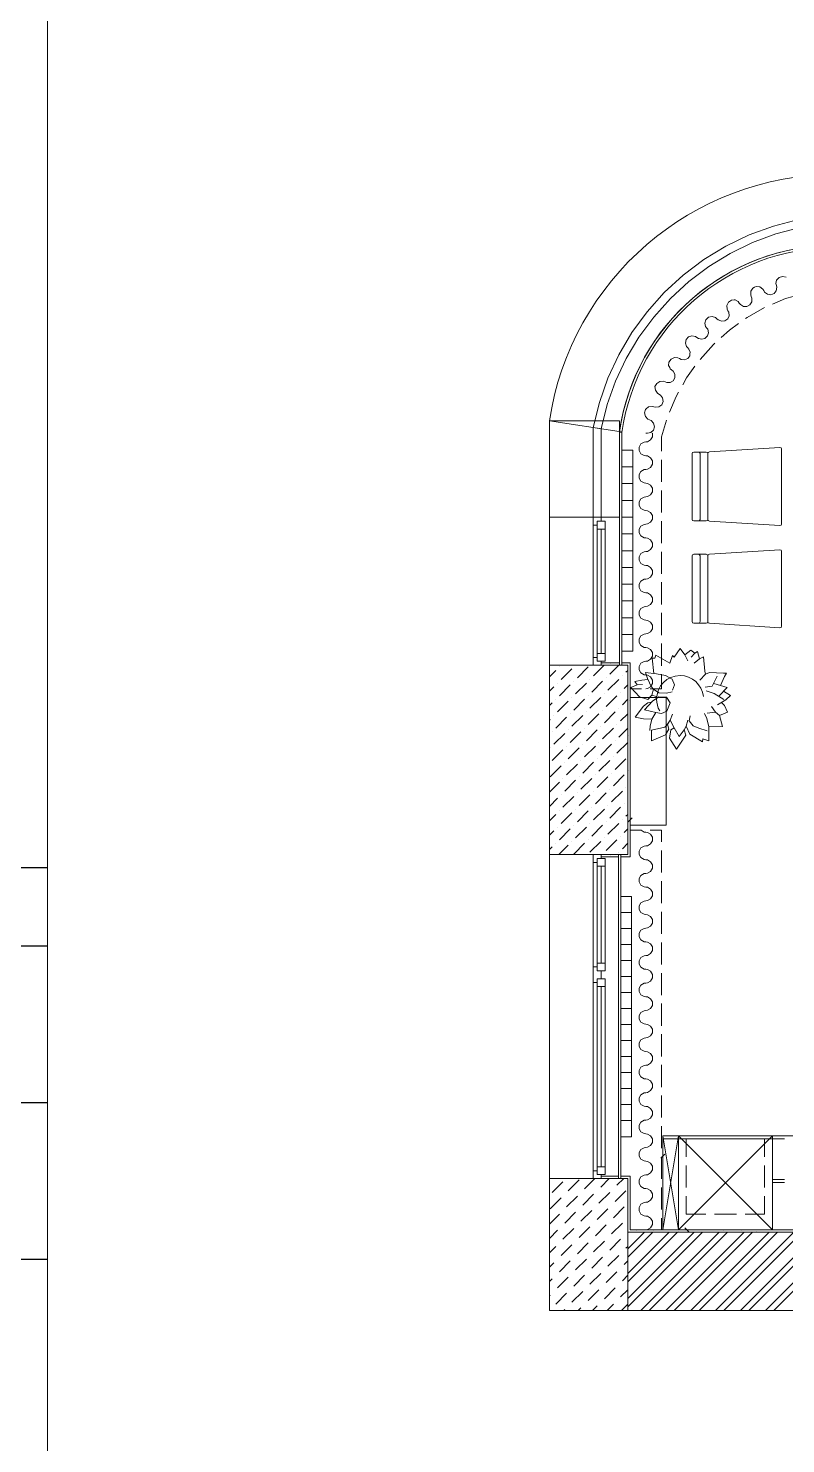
# Model space of a CAD drawing. Header units: millimetres. Extents: x 3082 to 230946, y 1570 to 312844.
# Drawn here: x 39787 to 44619, y 102016 to 111051 of the extents above; entities that cross this region are included whole.
import ezdxf

# ---------------------------------------------------------------- set-up
doc = ezdxf.new("R2010")
doc.units = ezdxf.units.MM
for name, color, linetype in [('FORMAT', 7, 'Continuous'), ('PDF2_!штукатурка', 7, 'Continuous'), ('PDF2_06_3 Размеры потолка', 7, 'Continuous')]:
    doc.layers.add(name, color=color, linetype=linetype)
for name, color, linetype, true_color in [('PDF2_02_01 Стены несущие', 8, 'Continuous', 0x7e7e7e), ('PDF2_02_04 Стояки отопления', 253, 'Continuous', 0xaaaaaa), ('PDF2_04_1 Мебель', 253, 'Continuous', 0xaaaaaa), ('PDF2_04_3 Декор', 253, 'Continuous', 0xaaaaaa), ('PDF2_09_01 Кондиционеры', 253, 'Continuous', 0xaaaaaa)]:
    doc.layers.add(name, color=color, linetype=linetype, true_color=true_color)
doc.layers.add('Ramka', color=7, linetype='Continuous', lineweight=0)

# ---------------------------------------------------------------- blocks, each defined once
blk = doc.blocks.new('*U457')
at = {"linetype": 'Continuous'}
for points in [[(-20960.5, 8500), (-19960.5, 8500)], [(-20710.5, 8000), (-19960.5, 8000)], [(-20710.5, 7000), (-19960.5, 7000)], [(-20710.5, 6000), (-19960.5, 6000)]]:
    blk.add_lwpolyline(points, dxfattribs=at)
at = {"layer": 'Ramka', "color": 7}
blk.add_lwpolyline([(-19960.5, 250), (-250, 250), (-250, 14600), (-19960.5, 14600)], close=True, dxfattribs=at)
blk = doc.blocks.new('ереьтекркер')
at = {"layer": 'PDF2_!штукатурка', "color": 151, "lineweight": 9, "true_color": 0x97c8ff}
blk.add_lwpolyline([(462.3, 5605), (447.5, 5607.1, -0.372939), (1825, 6800.6, -0.015102), (1909, 6798), (1908.1, 6783.1, 0.015131), (1825, 6785.6, 0.372938)], format="xyb", close=True, dxfattribs=at)
at = {"layer": 'PDF2_!штукатурка', "lineweight": 15}
for points in [[(447.5, 5607.1), (447.5, 5607.1)], [(447.5, 5607.1), (462.3, 5605)], [(447.5, 5607.1), (447.5, 5607.1)], [(463, 5609.5), (463, 5609.3), (448, 5609.3)], [(448, 4134), (330, 4134), (330, 4119), (500, 4119), (500, 2910), (330, 2910), (330, 2895), (440, 2895)], [(463, 4118.8), (448, 4118.8)], [(463, 4134), (515, 4134), (515, 4119), (515, 2910), (515, 2895), (455, 2895)], [(440, 2910), (455, 2910)], [(440, 857), (330, 857), (330, 842), (500, 842), (500, 515), (500, 500), (5138, 500), (5138, 515), (515, 515), (515, 842), (515, 857), (455, 857)], [(440, 842), (455, 842)]]:
    blk.add_lwpolyline(points, dxfattribs=at)
at = {"layer": 'PDF2_!штукатурка', "color": 151, "lineweight": 9, "true_color": 0x97c8ff}
blk.add_lwpolyline([(447.5, 5607.1), (447.5, 5607.1)], dxfattribs=at)
blk.add_lwpolyline([(447.5, 5607.1), (447.5, 5607.1)], dxfattribs=at)
for points in [[(448, 4118.8), (463, 4118.8), (463, 5609.3), (448, 5609.3)], [(455, 842), (440, 842), (440, 2910), (455, 2910)]]:
    blk.add_lwpolyline(points, close=True, dxfattribs=at)
at = {"layer": 'PDF2_!штукатурка', "color": 8, "lineweight": 15, "true_color": 0x7e7e7e}
for points in [[(339.8, 4128.7), (339.8, 4128.7)], [(388.6, 4127.5), (388.6, 4127.5)], [(500, 4016.1), (500, 4016.1)], [(500, 3904.7), (500, 3904.7)], [(508.4, 3895.8), (508.4, 3895.8)], [(506.2, 3671.5), (506.2, 3671.5)], [(500, 3459.3), (500, 3459.3)], [(504, 3447.2), (504, 3447.2)], [(500, 3347.9), (500, 3347.9)], [(501.9, 3223), (501.9, 3223)], [(364.9, 2908.7), (364.9, 2908.7)], [(388.6, 2902.4), (388.6, 2902.4)], [(512.9, 2962.5), (512.9, 2962.5)], [(332.9, 842.1), (332.9, 842.1)], [(442, 854.7), (442, 854.7)], [(513.8, 657.3), (513.8, 657.3)], [(555.7, 508), (555.7, 508)], [(667.1, 508), (667.1, 508)], [(733.7, 513.9), (733.7, 513.9)], [(820.8, 504.6), (820.8, 504.6)], [(1112.5, 508), (1112.5, 508)], [(1152.7, 513.7), (1152.7, 513.7)], [(1223.9, 508), (1223.9, 508)], [(1323.5, 505.1), (1323.5, 505.1)]]:
    blk.add_lwpolyline(points, dxfattribs=at)
at = {"layer": 'PDF2_02_01 Стены несущие', "color": 151, "lineweight": 9, "true_color": 0x97c8ff}
blk.add_lwpolyline([(0, 5678.2), (446, 5611.5, -0.37136), (1826.1, 6800.5, -0.014846), (1909, 6798), (3033, 6798), (3033, 7249), (1909, 7249), (1909, 6798), (1935.8, 7248.2, 0.01484), (1826.1, 7251.5, 0.37136)], format="xyb", close=True, dxfattribs=at)
for points in [[(1588.4, 6964), (1429.1, 6922.7), (1274.5, 6866.1), (1126.3, 6794.6), (985.8, 6708.9), (854.3, 6609.9), (733.1, 6498.4), (623.5, 6375.7), (526.4, 6242.8), (442.7, 6101), (373.4, 5951.8), (319, 5796.4), (280, 5636.5), (330, 5627.8), (368.8, 5782.4), (422.3, 5932.4), (490.1, 6076.5), (571.6, 6213.4), (665.9, 6341.8), (772.2, 6460.4), (889.5, 6568.2), (1016.7, 6664.1), (1152.6, 6747.3), (1295.8, 6816.9), (1445.2, 6872.3), (1599.2, 6913)], [(446, 5611.5), (446, 5611.5)], [(446, 5611.5), (446, 5611.5)], [(280, 4169), (280, 5013)], [(305, 4194), (305, 4988)], [(330, 4988), (330, 4194)], [(280, 2192.6), (280, 2860)], [(305, 2217.6), (305, 2835)], [(330, 2835), (330, 2217.6)], [(280, 892), (280, 2092.6)], [(305, 917), (305, 2067.6)], [(330, 2067.6), (330, 917)]]:
    blk.add_lwpolyline(points, dxfattribs=at)
at = {"layer": 'PDF2_02_01 Стены несущие', "color": 7, "lineweight": 15}
for points in [[(448, 5678.2), (0, 5678.2), (446, 5611.5)], [(446, 5611.5), (446, 5611.5)], [(446, 5611.5), (446, 5611.5)], [(0, 2910), (280, 2910), (330, 2910), (440, 2910)], [(0, 842), (500, 842), (500, 500), (500, 0), (0, 0), (0, 842), (280, 842), (330, 842), (440, 842)]]:
    blk.add_lwpolyline(points, dxfattribs=at)
at = {"layer": 'PDF2_02_01 Стены несущие', "color": 151, "lineweight": 9, "true_color": 0x97c8ff}
for points in [[(0, 4119), (0, 5063), (280, 5063), (330, 5063), (280, 5063), (280, 5013), (305, 5013), (305, 5038), (330, 5038), (330, 5063), (448, 5063), (448, 4119), (0, 4119), (280, 4119), (330, 4119), (448, 4119), (448, 5678.2), (0, 5678.2)], [(280, 5636.5), (280, 5063.2), (330, 5063.2), (330, 5627.8)], [(355, 4194), (355, 4144), (305, 4144), (305, 4194), (355, 4194), (355, 4988), (355, 5038), (305, 5038), (305, 4988), (355, 4988)], [(330, 4119), (280, 4119), (280, 4169), (305, 4169), (305, 4144), (330, 4144)], [(305, 867), (305, 892), (280, 892), (280, 842), (0, 842), (0, 2910), (280, 2910), (280, 2860), (305, 2860), (305, 2885), (330, 2885), (330, 2910), (440, 2910), (440, 842), (330, 842), (330, 867)], [(330, 2910), (280, 2910)], [(355, 2217.6), (355, 2167.6), (305, 2167.6), (305, 2217.6), (355, 2217.6), (355, 2835), (355, 2885), (305, 2885), (305, 2835), (355, 2835)], [(280, 2142.6), (280, 2192.6), (305, 2192.6), (305, 2167.6), (330, 2167.6), (330, 2142.6), (330, 2117.6), (305, 2117.6), (305, 2092.6), (280, 2092.6)], [(355, 917), (355, 867), (305, 867), (305, 917), (355, 917), (355, 2067.6), (355, 2117.6), (305, 2117.6), (305, 2067.6), (355, 2067.6)], [(330, 842), (280, 842)]]:
    blk.add_lwpolyline(points, close=True, dxfattribs=at)
at = {"layer": 'PDF2_02_01 Стены несущие', "color": 7, "lineweight": 15}
for points in [[(0, 4119), (0, 2910), (500, 2910), (500, 4119)], [(5238, 0), (5238, -583), (4738, -583), (4738, 0), (500, 0), (500, 500), (5238, 500)]]:
    blk.add_lwpolyline(points, close=True, dxfattribs=at)
at = {"layer": 'PDF2_02_01 Стены несущие', "lineweight": 15}
for points in [[(0, 4044.7), (40.4, 4085.1)], [(63.4, 4108), (63.4, 4108)], [(74.9, 4027.6), (143.8, 4096.5)], [(178.3, 4039.1), (247.2, 4108)], [(281.7, 4050.6), (350.1, 4119)], [(385.1, 4062.1), (442, 4119)], [(488.5, 4073.6), (500, 4085.1)], [(0, 3952.7), (28.9, 3981.6)], [(51.9, 4004.6), (51.9, 4004.6)], [(63.4, 3924.2), (132.3, 3993.1)], [(155.3, 4016.1), (155.3, 4016.1)], [(166.8, 3935.7), (235.7, 4004.6)], [(258.7, 4027.6), (258.7, 4027.6)], [(270.2, 3947.2), (339.1, 4016.1)], [(362.1, 4039.1), (362.1, 4039.1)], [(373.6, 3958.7), (442.5, 4027.6)], [(465.5, 4050.6), (465.5, 4050.6)], [(477, 3970.1), (500, 3993.1)], [(40.4, 3901.2), (40.4, 3901.2)], [(51.9, 3820.8), (120.8, 3889.7)], [(143.8, 3912.7), (143.8, 3912.7)], [(155.3, 3832.3), (224.2, 3901.2)], [(247.2, 3924.2), (247.2, 3924.2)], [(258.7, 3843.8), (327.6, 3912.7)], [(350.6, 3935.7), (350.6, 3935.7)], [(362.1, 3855.2), (431.1, 3924.2)], [(454, 3947.2), (454, 3947.2)], [(465.5, 3866.7), (500, 3901.2)], [(0, 3860.8), (17.4, 3878.2)], [(28.9, 3797.8), (28.9, 3797.8)], [(132.3, 3809.3), (132.3, 3809.3)], [(143.8, 3728.8), (212.7, 3797.8)], [(235.7, 3820.8), (235.7, 3820.8)], [(247.2, 3740.3), (316.2, 3809.3)], [(339.1, 3832.3), (339.1, 3832.3)], [(350.6, 3751.8), (419.6, 3820.8)], [(442.5, 3843.8), (442.5, 3843.8)], [(454, 3763.3), (500, 3809.3)], [(0, 3768.9), (5.9, 3774.8)], [(40.4, 3717.4), (109.3, 3786.3)], [(120.8, 3705.9), (120.8, 3705.9)], [(224.2, 3717.4), (224.2, 3717.4)], [(235.7, 3636.9), (304.7, 3705.9)], [(327.6, 3728.8), (327.6, 3728.8)], [(339.1, 3648.4), (408.1, 3717.4)], [(431.1, 3740.3), (431.1, 3740.3)], [(442.5, 3659.9), (500, 3717.4)], [(17.4, 3694.4), (17.4, 3694.4)], [(28.9, 3613.9), (97.8, 3682.9)], [(132.3, 3625.4), (201.2, 3694.4)], [(316.2, 3625.4), (316.2, 3625.4)], [(419.6, 3636.9), (419.6, 3636.9)], [(431.1, 3556.5), (500, 3625.4)], [(5.9, 3591), (5.9, 3591)], [(17.4, 3510.5), (86.3, 3579.5)], [(109.3, 3602.5), (109.3, 3602.5)], [(120.8, 3522), (189.8, 3591)], [(212.7, 3613.9), (212.7, 3613.9)], [(224.2, 3533.5), (293.2, 3602.5)], [(327.6, 3545), (396.6, 3613.9)], [(408.1, 3533.5), (408.1, 3533.5)], [(5.9, 3407.1), (74.9, 3476.1)], [(97.8, 3499.1), (97.8, 3499.1)], [(109.3, 3418.6), (178.3, 3487.6)], [(201.2, 3510.5), (201.2, 3510.5)], [(212.7, 3430.1), (281.7, 3499.1)], [(304.7, 3522), (304.7, 3522)], [(316.2, 3441.6), (385.1, 3510.5)], [(419.6, 3453.1), (488.5, 3522)], [(0, 3309.3), (63.4, 3372.7)], [(86.3, 3395.6), (86.3, 3395.6)], [(97.8, 3315.2), (166.8, 3384.1)], [(189.8, 3407.1), (189.8, 3407.1)], [(201.2, 3326.7), (270.2, 3395.6)], [(293.2, 3418.6), (293.2, 3418.6)], [(304.7, 3338.2), (373.6, 3407.1)], [(396.6, 3430.1), (396.6, 3430.1)], [(408.1, 3349.7), (477, 3418.6)], [(0, 3217.4), (51.9, 3269.2)], [(74.9, 3292.2), (74.9, 3292.2)], [(86.3, 3211.8), (155.3, 3280.7)], [(178.3, 3303.7), (178.3, 3303.7)], [(189.8, 3223.3), (258.7, 3292.2)], [(281.7, 3315.2), (281.7, 3315.2)], [(293.2, 3234.8), (362.1, 3303.7)], [(385.1, 3326.7), (385.1, 3326.7)], [(396.6, 3246.3), (465.5, 3315.2)], [(488.5, 3338.2), (488.5, 3338.2)], [(0, 3125.4), (40.4, 3165.8)], [(63.4, 3188.8), (63.4, 3188.8)], [(74.9, 3108.4), (143.8, 3177.3)], [(166.8, 3200.3), (166.8, 3200.3)], [(178.3, 3119.9), (247.2, 3188.8)], [(270.2, 3211.8), (270.2, 3211.8)], [(281.7, 3131.4), (350.6, 3200.3)], [(373.6, 3223.3), (373.6, 3223.3)], [(385.1, 3142.8), (454, 3211.8)], [(477, 3234.8), (477, 3234.8)], [(488.5, 3154.3), (500, 3165.8)], [(51.9, 3085.4), (51.9, 3085.4)], [(63.4, 3005), (132.3, 3073.9)], [(155.3, 3096.9), (155.3, 3096.9)], [(166.8, 3016.5), (235.7, 3085.4)], [(258.7, 3108.4), (258.7, 3108.4)], [(270.2, 3027.9), (339.1, 3096.9)], [(362.1, 3119.9), (362.1, 3119.9)], [(373.6, 3039.4), (442.5, 3108.4)], [(465.5, 3131.4), (465.5, 3131.4)], [(477, 3050.9), (500, 3073.9)], [(0, 3033.5), (28.9, 3062.4)], [(40.4, 2982), (40.4, 2982)], [(143.8, 2993.5), (143.8, 2993.5)], [(155.3, 2913), (224.2, 2982)], [(247.2, 3005), (247.2, 3005)], [(258.7, 2924.5), (327.6, 2993.5)], [(350.6, 3016.5), (350.6, 3016.5)], [(362.1, 2936), (431.1, 3005)], [(454, 3027.9), (454, 3027.9)], [(465.5, 2947.5), (500, 2982)], [(0, 2941.6), (17.4, 2959)], [(60.4, 2910), (120.8, 2970.5)], [(339.1, 2913), (339.1, 2913)], [(442.5, 2924.5), (442.5, 2924.5)], [(86.3, 821.8), (17.4, 752.8)], [(189.8, 833.3), (120.8, 764.3)], [(290.5, 842), (224.2, 775.8)], [(382.4, 842), (327.6, 787.3)], [(474.3, 842), (431.1, 798.8)], [(178.3, 729.8), (109.3, 660.9)], [(281.7, 741.3), (212.7, 672.4)], [(385.1, 752.8), (316.2, 683.9)], [(488.5, 764.3), (419.6, 695.4)], [(74.9, 718.4), (5.9, 649.4)], [(270.2, 637.9), (201.2, 569)], [(373.6, 649.4), (304.7, 580.5)], [(477, 660.9), (408.1, 592)], [(63.4, 614.9), (0, 551.6)], [(166.8, 626.4), (97.8, 557.5)], [(362.1, 546), (293.2, 477.1)], [(465.5, 557.5), (396.6, 488.5)], [(51.9, 511.5), (0, 459.7)], [(155.3, 523), (86.3, 454.1)], [(258.7, 534.5), (189.8, 465.6)], [(454, 454.1), (385.1, 385.1)], [(500, 22.7), (977.3, 500)], [(500, 181.8), (818.2, 500)], [(500, 340.9), (659.1, 500)], [(500, 75.8), (924.3, 500)], [(500, 234.9), (765.2, 500)], [(500, 394), (606.1, 500)], [(583.4, 0), (1083.4, 500)], [(636.4, 0), (1136.4, 500)], [(742.5, 0), (1242.4, 500)], [(795.5, 0), (1295.5, 500)], [(901.6, 0), (1401.5, 500)], [(954.6, 0), (1454.6, 500)], [(1060.7, 0), (1560.6, 500)], [(1113.7, 0), (1613.7, 500)], [(1219.7, 0), (1719.7, 500)], [(1272.8, 0), (1772.8, 500)], [(1378.8, 0), (1878.8, 500)], [(1431.9, 0), (1931.9, 500)], [(40.4, 408.1), (0, 367.7)], [(143.8, 419.6), (74.9, 350.7)], [(247.2, 431.1), (178.3, 362.1)], [(350.6, 442.6), (281.7, 373.6)], [(500, 408.1), (488.5, 396.6)], [(28.9, 304.7), (0, 275.8)], [(132.3, 316.2), (63.4, 247.2)], [(235.7, 327.7), (166.8, 258.7)], [(339.1, 339.2), (270.2, 270.2)], [(442.5, 350.7), (373.6, 281.7)], [(500, 316.2), (477, 293.2)], [(17.4, 201.3), (0, 183.9)], [(120.8, 212.8), (51.9, 143.8)], [(224.2, 224.3), (155.3, 155.3)], [(327.6, 235.8), (258.7, 166.8)], [(431.1, 247.2), (362.1, 178.3)], [(500, 224.3), (465.5, 189.8)], [(5.9, 97.9), (0, 92)], [(109.3, 109.4), (40.4, 40.4)], [(212.7, 120.8), (143.8, 51.9)], [(316.2, 132.3), (247.2, 63.4)], [(419.6, 143.8), (350.6, 74.9)], [(500, 132.3), (454, 86.4)], [(97.8, 5.9), (91.9, 0)], [(201.2, 17.4), (183.8, 0)], [(304.7, 28.9), (275.8, 0)], [(408.1, 40.4), (367.7, 0)], [(500, 40.4), (459.6, 0)]]:
    blk.add_lwpolyline(points, dxfattribs=at)
at = {"layer": 'PDF2_02_04 Стояки отопления', "lineweight": 5}
for points in [[(463, 5492.1), (463, 4208.1), (532.9, 4208.1), (532.9, 5492.1)], [(455, 2643), (455, 1109), (524.9, 1109), (524.9, 2643)]]:
    blk.add_lwpolyline(points, close=True, dxfattribs=at)
for points in [[(532.9, 5385.1), (463, 5385.1)], [(532.9, 5278.1), (463, 5278.1)], [(532.9, 5171.1), (463, 5171.1)], [(532.9, 5064.1), (463, 5064.1)], [(532.9, 4957.1), (463, 4957.1)], [(532.9, 4850.1), (463, 4850.1)], [(532.9, 4743.1), (463, 4743.1)], [(532.9, 4636.1), (463, 4636.1)], [(532.9, 4529.1), (463, 4529.1)], [(532.9, 4422.1), (463, 4422.1)], [(532.9, 4315.1), (463, 4315.1)], [(524.9, 2540.8), (455, 2540.8)], [(524.9, 2438.5), (455, 2438.5)], [(524.9, 2336.2), (455, 2336.2)], [(524.9, 2234), (455, 2234)], [(524.9, 2131.7), (455, 2131.7)], [(524.9, 2029.4), (455, 2029.4)], [(524.9, 1927.2), (455, 1927.2)], [(524.9, 1824.9), (455, 1824.9)], [(524.9, 1722.6), (455, 1722.6)], [(524.9, 1620.4), (455, 1620.4)], [(524.9, 1518.1), (455, 1518.1)], [(524.9, 1415.8), (455, 1415.8)], [(524.9, 1313.6), (455, 1313.6)], [(524.9, 1211.3), (455, 1211.3)]]:
    blk.add_lwpolyline(points, dxfattribs=at)
at = {"layer": 'PDF2_04_1 Мебель', "lineweight": 5}
for points in [[(1510.8, 6595.6), (1488.1, 6600.9), (1465.6, 6594.5), (1452.4, 6581), (1450, 6577.9), (1445.8, 6555.1), (1448.2, 6543.9), (1450.7, 6532.7), (1446.9, 6510), (1433.1, 6492.1), (1412.6, 6483.7), (1390.7, 6486.9), (1372.9, 6500.8), (1367.3, 6510.7), (1361.6, 6520.6), (1343.2, 6534.2), (1319.7, 6536.7), (1308.3, 6532.1), (1298.5, 6526.7), (1286, 6506.9), (1284.7, 6483.9), (1288.4, 6473.1), (1292.2, 6462.3), (1291.2, 6439.4), (1279.4, 6420), (1260, 6409.3), (1237.7, 6409.9), (1218.5, 6421.8), (1211.7, 6431), (1204.9, 6440.1), (1184.5, 6451.2), (1179.6, 6451), (1161.5, 6449.3), (1142.4, 6435.8), (1132.3, 6414.9), (1134, 6392.2), (1139.3, 6382.1), (1144.6, 6372), (1146.8, 6349.6), (1137.9, 6329.5), (1120, 6316.8), (1097.5, 6314.8), (1093.6, 6316.4), (1077.2, 6323.1), (1068.6, 6330.6), (1059.9, 6338.1), (1038.3, 6345.1), (1015.9, 6340.2), (998.7, 6324.8), (991.6, 6303.3), (996.6, 6281.5), (1003.3, 6272.4), (1010, 6263.2), (1015.2, 6241.7), (1008.7, 6220.7), (996.2, 6209.6), (992.7, 6205.7), (972.2, 6199.6), (950.5, 6204.6), (941, 6211.1), (931.6, 6217.5), (909.3, 6222), (887.5, 6214.5), (872.1, 6197.3), (867.5, 6175.1), (875, 6154.1), (882.7, 6145.9), (890.5, 6137.6), (898.2, 6116.9), (896.3, 6106.9), (895.3, 6094.9), (882.7, 6077.1), (862.6, 6068.3), (840.3, 6070.7), (830.2, 6076), (820.1, 6081.3), (797.4, 6083.2), (776.5, 6073.2), (763, 6054.1), (760.9, 6031.6), (767.5, 6018.5), (771.3, 6011.6), (780.1, 6004.3), (789, 5997), (800.3, 5976.9), (800.8, 5954.3), (790.1, 5934.9), (771.1, 5923.7), (748.6, 5923.5), (737.9, 5927.6), (727.3, 5931.8), (704.5, 5931), (684.7, 5918.3), (673.5, 5897.9), (673.4, 5897.6), (676, 5874.3), (689.4, 5855.5), (699.1, 5849.4), (708.8, 5843.3), (722.3, 5824.8), (725.4, 5802.3), (716.9, 5781.8), (699.2, 5768.4), (676.8, 5765.5), (665.8, 5768.5), (654.7, 5771.3), (632, 5767.6), (618.3, 5756), (614.1, 5752), (607.8, 5729.9), (613.1, 5707.2), (628.6, 5690.2), (638.9, 5685.3), (649.3, 5680.4), (664.9, 5663.7), (670.4, 5641.7), (664.3, 5620.3), (648.2, 5604.9), (626.3, 5599.5), (615, 5601.1)], [(1367.3, 6510.7), (1367.3, 6510.7)], [(1367.3, 6510.7), (1367.3, 6510.7)], [(1211.7, 6431), (1211.7, 6431)], [(1211.7, 6431), (1211.7, 6431)], [(1554.8, 6473.8), (1506.4, 6459.2), (1423.1, 6423.7)], [(1068.6, 6330.6), (1068.6, 6330.6)], [(1068.6, 6330.6), (1068.6, 6330.6)], [(1373.3, 6401.6), (1260.8, 6338.4), (1251, 6331.4)], [(1206.7, 6299.7), (1149.3, 6258.7), (1096.7, 6211.6)], [(941, 6211.1), (941, 6211.1)], [(941, 6211.1), (941, 6211.1)], [(1056.1, 6175.2), (1047.2, 6167.2), (961, 6071.1)], [(830.2, 6076), (830.2, 6076)], [(830.2, 6076), (830.2, 6076)], [(928.5, 6027.4), (875.8, 5953.9), (851, 5909.7)], [(737.9, 5927.6), (737.9, 5927.6)], [(737.9, 5927.6), (737.9, 5927.6)], [(824.2, 5862.3), (808.6, 5834.4), (765.7, 5734)], [(665.8, 5768.5), (665.8, 5768.5)], [(665.8, 5768.5), (665.8, 5768.5)], [(715, 5485), (715, 5577.2), (747, 5682.9)], [(656.1, 5601.1), (657.3, 5599.1), (657.3, 5576.5), (645.9, 5556.8), (626.3, 5545.5), (615, 5544), (603.7, 5542.5), (584.1, 5531.2), (572.7, 5511.6), (572.7, 5489), (584.1, 5469.3), (603.7, 5458), (615, 5456.5), (626.3, 5455), (645.9, 5443.7), (657.3, 5424.1), (657.3, 5401.5), (645.9, 5381.8), (626.3, 5370.5), (615, 5369), (603.7, 5367.5), (584.1, 5356.2), (572.7, 5336.6), (572.7, 5314), (584.1, 5294.3), (603.7, 5283), (615, 5281.5), (626.3, 5280), (645.9, 5268.7), (657.3, 5249.1), (657.3, 5226.5), (645.9, 5206.8), (626.3, 5195.5), (615, 5194), (603.7, 5192.5), (584.1, 5181.2), (572.7, 5161.6), (572.7, 5139), (584.1, 5119.3), (603.7, 5108), (615, 5106.5), (626.3, 5105), (645.9, 5093.7), (657.3, 5074.1), (657.3, 5051.5), (645.9, 5031.8), (626.3, 5020.5), (615, 5019), (603.7, 5017.5), (584.1, 5006.2), (572.7, 4986.6), (572.7, 4964), (584.1, 4944.3), (603.7, 4933), (615, 4931.5), (626.3, 4930), (645.9, 4918.7), (657.3, 4899.1), (657.3, 4876.5), (645.9, 4856.8), (626.3, 4845.5), (615, 4844), (603.7, 4842.5), (584.1, 4831.2), (572.7, 4811.6), (572.7, 4789), (584.1, 4769.3), (603.7, 4758), (615, 4756.5), (626.3, 4755), (645.9, 4743.7), (657.3, 4724.1), (657.3, 4701.5), (645.9, 4681.8), (626.3, 4670.5), (615, 4669), (603.7, 4667.5), (584.1, 4656.2), (572.7, 4636.6), (572.7, 4614), (584.1, 4594.3), (603.7, 4583), (615, 4581.5), (626.3, 4580), (645.9, 4568.7), (657.3, 4549.1), (657.3, 4526.5), (645.9, 4506.8), (626.3, 4495.5), (615, 4494), (603.7, 4492.5), (584.1, 4481.2), (572.7, 4461.6), (572.7, 4439), (584.1, 4419.3), (603.7, 4408), (615, 4406.5), (626.3, 4405), (645.9, 4393.7), (657.3, 4374.1), (657.3, 4351.5), (645.9, 4331.8), (626.3, 4320.5), (615, 4319), (603.7, 4317.5), (584.1, 4306.2), (572.7, 4286.6), (572.7, 4264), (584.1, 4244.3), (603.7, 4233), (615, 4231.5), (626.3, 4230), (645.9, 4218.7), (657.3, 4199.1), (657.3, 4176.4), (645.9, 4156.8), (626.3, 4145.5), (615, 4144), (603.7, 4142.5), (584.1, 4131.2), (572.7, 4111.6), (572.7, 4088.9), (584.1, 4069.3), (603.7, 4058), (615, 4056.5), (626.3, 4055), (645.9, 4043.7), (657.3, 4024.1), (657.3, 4001.4), (645.9, 3981.8), (626.3, 3970.5), (615, 3969)], [(615, 5601.1), (615, 5601.1)], [(615, 5544), (615, 5544)], [(615, 5544), (615, 5544)], [(715, 5289.4), (715, 5430.5)], [(615, 5369), (615, 5369)], [(615, 5369), (615, 5369)], [(615, 5194), (615, 5194)], [(615, 5194), (615, 5194)], [(715, 5093.8), (715, 5234.9)], [(615, 5019), (615, 5019)], [(615, 5019), (615, 5019)], [(715, 4898.2), (715, 5039.3)], [(615, 4844), (615, 4844)], [(615, 4844), (615, 4844)], [(715, 4702.6), (715, 4843.7)], [(615, 4669), (615, 4669)], [(615, 4669), (615, 4669)], [(715, 4507), (715, 4648.1)], [(615, 4494), (615, 4494)], [(615, 4494), (615, 4494)], [(715, 4311.3), (715, 4452.5)], [(615, 4319), (615, 4319)], [(615, 4319), (615, 4319)], [(715, 4115.7), (715, 4256.8)], [(615, 4144), (615, 4144)], [(615, 4144), (615, 4144)], [(715, 4061.2), (715, 3969), (642.3, 3969)], [(587.8, 3969), (515, 3969)], [(615, 3969), (615, 3969)], [(587.8, 3065), (515, 3065)], [(584.6, 3065), (603.7, 3054), (615, 3052.5), (626.3, 3051), (645.9, 3039.7), (657.3, 3020.1), (657.3, 2997.5), (645.9, 2977.9), (626.3, 2966.5), (615, 2965), (603.7, 2963.5), (584.1, 2952.2), (572.7, 2932.6), (572.7, 2910), (584.1, 2890.4), (603.7, 2879), (615, 2877.5), (626.3, 2876), (645.9, 2864.7), (657.3, 2845.1), (657.3, 2822.5), (645.9, 2802.9), (626.3, 2791.5), (615, 2790), (603.7, 2788.5), (584.1, 2777.2), (572.7, 2757.6), (572.7, 2735), (584.1, 2715.4), (603.7, 2704), (615, 2702.5), (626.3, 2701), (645.9, 2689.7), (657.3, 2670.1), (657.3, 2647.5), (645.9, 2627.9), (626.3, 2616.5), (615, 2615), (603.7, 2613.5), (584.1, 2602.2), (572.7, 2582.6), (572.7, 2560), (584.1, 2540.4), (603.7, 2529), (615, 2527.5), (626.3, 2526), (645.9, 2514.7), (657.3, 2495.1), (657.3, 2472.5), (645.9, 2452.9), (626.3, 2441.5), (615, 2440), (603.7, 2438.5), (584.1, 2427.2), (572.7, 2407.6), (572.7, 2385), (584.1, 2365.4), (603.7, 2354), (615, 2352.5), (626.3, 2351), (645.9, 2339.7), (657.3, 2320.1), (657.3, 2297.5), (645.9, 2277.9), (626.3, 2266.5), (615, 2265), (603.7, 2263.5), (584.1, 2252.2), (572.7, 2232.6), (572.7, 2210), (584.1, 2190.4), (603.7, 2179), (615, 2177.5), (626.3, 2176), (645.9, 2164.7), (657.3, 2145.1), (657.3, 2122.5), (645.9, 2102.9), (626.3, 2091.5), (615, 2090), (603.7, 2088.5), (584.1, 2077.2), (572.7, 2057.6), (572.7, 2035), (584.1, 2015.4), (603.7, 2004), (615, 2002.5), (626.3, 2001), (645.9, 1989.7), (657.3, 1970.1), (657.3, 1947.5), (645.9, 1927.9), (626.3, 1916.5), (615, 1915), (603.7, 1913.5), (584.1, 1902.2), (572.7, 1882.6), (572.7, 1860), (584.1, 1840.4), (603.7, 1829), (615, 1827.5), (626.3, 1826), (645.9, 1814.7), (657.3, 1795.1), (657.3, 1772.5), (645.9, 1752.9), (626.3, 1741.5), (615, 1740), (603.7, 1738.5), (584.1, 1727.2), (572.7, 1707.6), (572.7, 1685), (584.1, 1665.4), (603.7, 1654), (615, 1652.5), (626.3, 1651), (645.9, 1639.7), (657.3, 1620.1), (657.3, 1597.5), (645.9, 1577.9), (626.3, 1566.5), (615, 1565), (603.7, 1563.5), (584.1, 1552.2), (572.7, 1532.6), (572.7, 1510), (584.1, 1490.4), (603.7, 1479), (615, 1477.5), (626.3, 1476), (645.9, 1464.7), (657.3, 1445.1), (657.3, 1422.5), (645.9, 1402.9), (626.3, 1391.5), (615, 1390), (603.7, 1388.5), (584.1, 1377.2), (572.7, 1357.6), (572.7, 1335), (584.1, 1315.4), (603.7, 1304), (615, 1302.5), (626.3, 1301), (645.9, 1289.7), (657.3, 1270.1), (657.3, 1247.5), (645.9, 1227.9), (626.3, 1216.5), (615, 1215), (603.7, 1213.5), (584.1, 1202.2), (572.7, 1182.6), (572.7, 1160), (584.1, 1140.4), (603.7, 1129), (615, 1127.5), (626.3, 1126), (645.9, 1114.7), (657.3, 1095.1), (657.3, 1072.5), (645.9, 1052.9), (626.3, 1041.5), (615, 1040), (603.7, 1038.5), (584.1, 1027.2), (572.7, 1007.6), (572.7, 985), (584.1, 965.4), (603.7, 954), (615, 952.5), (626.3, 951), (645.9, 939.7), (657.3, 920.1), (657.3, 897.5), (645.9, 877.9), (626.3, 866.5), (615, 865), (603.7, 863.5), (584.1, 852.2), (572.7, 832.6), (572.7, 810), (584.1, 790.4), (603.7, 779), (615, 777.5), (626.3, 776), (645.9, 764.7), (657.3, 745.1), (657.3, 722.5), (645.9, 702.9), (626.3, 691.5), (615, 690), (603.7, 688.5), (584.1, 677.2), (572.7, 657.6), (572.7, 635), (584.1, 615.4), (603.7, 604), (615, 602.5), (626.3, 601), (645.9, 589.7), (657.3, 570.1), (657.3, 547.5), (645.9, 527.9), (626.3, 516.5), (615, 515)], [(715, 2991), (715, 3065), (642.3, 3065)], [(615, 2965), (615, 2965)], [(615, 2965), (615, 2965)], [(715, 2795.3), (715, 2936.5)], [(615, 2790), (615, 2790)], [(615, 2790), (615, 2790)], [(715, 2599.7), (715, 2740.8)], [(615, 2615), (615, 2615)], [(615, 2615), (615, 2615)], [(715, 2404.1), (715, 2545.2)], [(615, 2440), (615, 2440)], [(615, 2440), (615, 2440)], [(715, 2208.5), (715, 2349.6)], [(615, 2265), (615, 2265)], [(615, 2265), (615, 2265)], [(615, 2090), (615, 2090)], [(615, 2090), (615, 2090)], [(715, 2012.9), (715, 2154)], [(615, 1915), (615, 1915)], [(615, 1915), (615, 1915)], [(715, 1817.3), (715, 1958.4)], [(615, 1740), (615, 1740)], [(615, 1740), (615, 1740)], [(715, 1621.7), (715, 1762.8)], [(615, 1565), (615, 1565)], [(615, 1565), (615, 1565)], [(715, 1426.1), (715, 1567.2)], [(615, 1390), (615, 1390)], [(615, 1390), (615, 1390)], [(715, 1230.5), (715, 1371.6)], [(615, 1215), (615, 1215)], [(615, 1215), (615, 1215)], [(715, 1034.8), (715, 1176)], [(723, 1115), (723, 515), (823, 515), (823, 1115), (1423, 515), (1423, 1115), (823, 1115), (823, 1095), (1423, 1095), (1345.9, 1095)], [(1500.2, 1115), (1423, 1115), (823, 515), (723, 1115), (823, 1115), (723, 515)], [(900.2, 1095), (823, 1095), (723, 1095)], [(1500.2, 1095), (1423, 1095), (1423, 1115), (823, 1115), (823, 515), (1423, 515), (1423, 592.2)], [(1095.8, 1095), (954.7, 1095)], [(1291.4, 1095), (1150.3, 1095)], [(2100.2, 1115), (2023, 1115), (2023, 1037.9), (2023, 1115), (1423, 1115), (1423, 1037.9)], [(615, 1040), (615, 1040)], [(615, 1040), (615, 1040)], [(715, 839.2), (715, 980.3)], [(1423, 983.4), (1423, 842.3)], [(615, 865), (615, 865)], [(615, 865), (615, 865)], [(715, 643.6), (715, 784.7)], [(1423, 787.8), (1423, 646.7)], [(615, 690), (615, 690)], [(615, 690), (615, 690)], [(715, 515), (715, 589.1)], [(1945.9, 515), (2023, 515), (1945.9, 515), (2023, 515), (1423, 515), (1500.2, 515), (1423, 515), (1423, 550), (1423, 515), (1500.2, 515)], [(615, 515), (615, 515)]]:
    blk.add_lwpolyline(points, dxfattribs=at)
for points in [[(1001.1, 5480), (1008.1, 5477.1), (1011.1, 5470), (1011.1, 5050), (1008.1, 5043), (1001.1, 5040), (921.1, 5040), (914, 5043), (911.1, 5050), (911.1, 5470), (914, 5477.1), (921.1, 5480)], [(1471.1, 5509.4), (1478.1, 5506.9), (1481, 5500), (1481, 5020), (1478.1, 5013.2), (1471.1, 5010.7), (1021, 5039.4), (1013.9, 5042.8), (1011.1, 5050), (1011.1, 5470), (1013.9, 5477.3), (1021, 5480.7)], [(1001.1, 4827.2), (1008.1, 4824.2), (1011.1, 4817.2), (1011.1, 4397.2), (1008.1, 4390.1), (1001.1, 4387.2), (921.1, 4387.2), (914, 4390.1), (911.1, 4397.2), (911.1, 4817.2), (914, 4824.2), (921.1, 4827.2)], [(1471.1, 4856.5), (1478.1, 4854), (1481, 4847.2), (1481, 4367.2), (1478.1, 4360.3), (1471.1, 4357.8), (1021, 4386.5), (1013.9, 4389.9), (1011.1, 4397.2), (1011.1, 4817.2), (1013.9, 4824.5), (1021, 4827.8)], [(1423, 1095), (1423, 1115), (823, 1115), (823, 1095)], [(873, 980.1), (873, 1095)], [(1373, 1095), (1373, 980.1)], [(873, 784.5), (873, 925.6)], [(1373, 925.6), (1373, 784.5)], [(1423, 835), (1423, 800.1), (1423, 835), (1500.2, 835)], [(1500.2, 817), (1423, 817)], [(998, 615), (873, 615), (873, 730), (873, 615)], [(1373, 730), (1373, 615), (1248.1, 615), (1373, 615)], [(1423, 745.6), (1423, 604.5)], [(1193.6, 615), (1052.5, 615)]]:
    blk.add_lwpolyline(points, close=True, dxfattribs=at)
for points in [[(951.1, 5480, -0.414188), (961.1, 5470), (961.1, 5050, -0.414), (951.1, 5040)], [(951.1, 4827.2, -0.414188), (961.1, 4817.2), (961.1, 4397.2, -0.414188), (951.1, 4387.2)]]:
    blk.add_lwpolyline(points, format="xyb", dxfattribs=at)
at = {"layer": 'PDF2_04_3 Декор', "lineweight": 5}
for points in [[(1091.7, 3989.4), (1118.1, 4047.6), (1130, 4068.3), (1111, 4069.2), (1020.6, 4072.6), (995.2, 4062.7), (991.8, 4081.1), (982.9, 4172.9), (957.6, 4160.1), (944.2, 4206.7), (926.9, 4196.2), (902, 4215.4), (863.2, 4185.8), (834.1, 4226.2), (795.6, 4170.4), (785.9, 4180.2), (768.7, 4131.2), (678.7, 4182.7), (673.4, 4164.8), (654.9, 4163.3), (665.8, 4066.7)], [(863.2, 4185.8), (883.9, 4146.3)], [(926.9, 4196.2), (904.9, 4170.3)], [(957.6, 4160.1), (922.9, 4131.3)], [(559.9, 3994.3), (546, 4014.6), (589.3, 4024.5), (628.8, 4027.1), (612.7, 4072.3), (683.7, 4064.7), (740.1, 4053.1), (784.1, 4029.6), (798.2, 3994.7), (785.9, 3960.6)], [(653.1, 3927.9), (628.3, 3900.2), (575.1, 3916.6), (518.8, 3976.7), (559.9, 3994.3), (593.7, 3996.5)], [(627.7, 4029.7), (648.9, 3982.2), (664.1, 3965.2)], [(995.2, 4062.7), (958.9, 4023.3)], [(1071.3, 4048.1), (1038.7, 3984.6), (994.9, 3978.3)], [(1049.4, 4003), (1133.5, 3976), (1080.4, 3921.5)], [(641.2, 3701.4), (642.4, 3729.1), (654.6, 3773.5), (678.2, 3816.5), (716, 3810.8), (749.4, 3825), (769.7, 3878.8), (748.2, 3915.4), (698, 3917.4), (656.8, 3889.1), (606.8, 3834.9), (678.2, 3816.5)], [(681.4, 3919.5), (653.1, 3927.9), (664.1, 3965.2), (699.3, 3941.6), (746.2, 3940.3), (782.8, 3948.5)], [(1112.2, 3900), (1051.6, 3937.8), (1001.3, 3955.1)], [(1111, 3952.8), (1156.4, 3924.7), (1124.8, 3897.5), (1071.6, 3865.7)], [(654.6, 3773.5), (599.4, 3776.8), (547.3, 3787.6), (599.7, 3858.2), (628.1, 3878.3), (649.9, 3882.1)], [(1085.8, 3797.8), (1105, 3726.7), (1016.9, 3726.2), (1016.8, 3636.1), (979.8, 3648.5), (977.7, 3629.7), (896, 3678.6), (873.7, 3730.3), (858.9, 3706.4), (870.9, 3671.4), (810.2, 3583.6), (765.8, 3653.5), (774.1, 3707), (795.2, 3720.1), (770, 3767.5), (754.3, 3741.8), (762.2, 3710.2), (740.1, 3674.5), (651.5, 3635.5), (651.2, 3703.5), (737.3, 3724.1), (756.9, 3746.1)], [(770, 3767.5), (785.9, 3807.4)], [(1007.3, 3700), (952.6, 3716.7), (916.5, 3732.8), (891.1, 3764.2), (898.6, 3796)], [(1016.9, 3726), (1004.7, 3778.8), (990.4, 3810.1)], [(1059.6, 3819.5), (1005.8, 3812.5)], [(1098.4, 3881.7), (1117.6, 3861), (1135.8, 3818.9), (1085.8, 3797.8), (1059.6, 3819.5), (1035.1, 3855.1)], [(858.9, 3706.4), (827.1, 3663), (795.2, 3720.1)], [(873.7, 3730.3), (883.6, 3768.8)]]:
    blk.add_lwpolyline(points, dxfattribs=at)
blk.add_lwpolyline([(982.8, 3918.8, 0.383212), (833.7, 4052.7, 0.414213), (683.7, 3902.7, 0.13101), (703.6, 3828.1)], format="xyb", dxfattribs=at)
at = {"layer": 'PDF2_06_3 Размеры потолка', "lineweight": 15}
for points in [[(515, 3799.5), (515, 3979)], [(527.5, 3143.8), (502.5, 3118.8)], [(515, 3070), (515, 3154.7)], [(723, 961.8), (723, 1110)], [(735.5, 997.7), (710.5, 972.7)], [(900.3, 515), (720, 515)], [(864.4, 527.5), (889.4, 502.5)]]:
    blk.add_lwpolyline(points, dxfattribs=at)
at = {"layer": 'PDF2_09_01 Кондиционеры', "lineweight": 5}
blk.add_lwpolyline([(515, 3098.3), (745, 3098.3), (745, 3913.3), (515, 3913.3)], close=True, dxfattribs=at)

msp = doc.modelspace()

# ---------------------------------------------------------------- block references
at = {"color": 5}
msp.add_blockref('ереьтекркер', (43111.6, 102866.4), dxfattribs=at)
at = {"layer": 'FORMAT'}
msp.add_blockref('*U457', (59870.1, 97193.7), dxfattribs=at)

doc.saveas('drawing.dxf')
